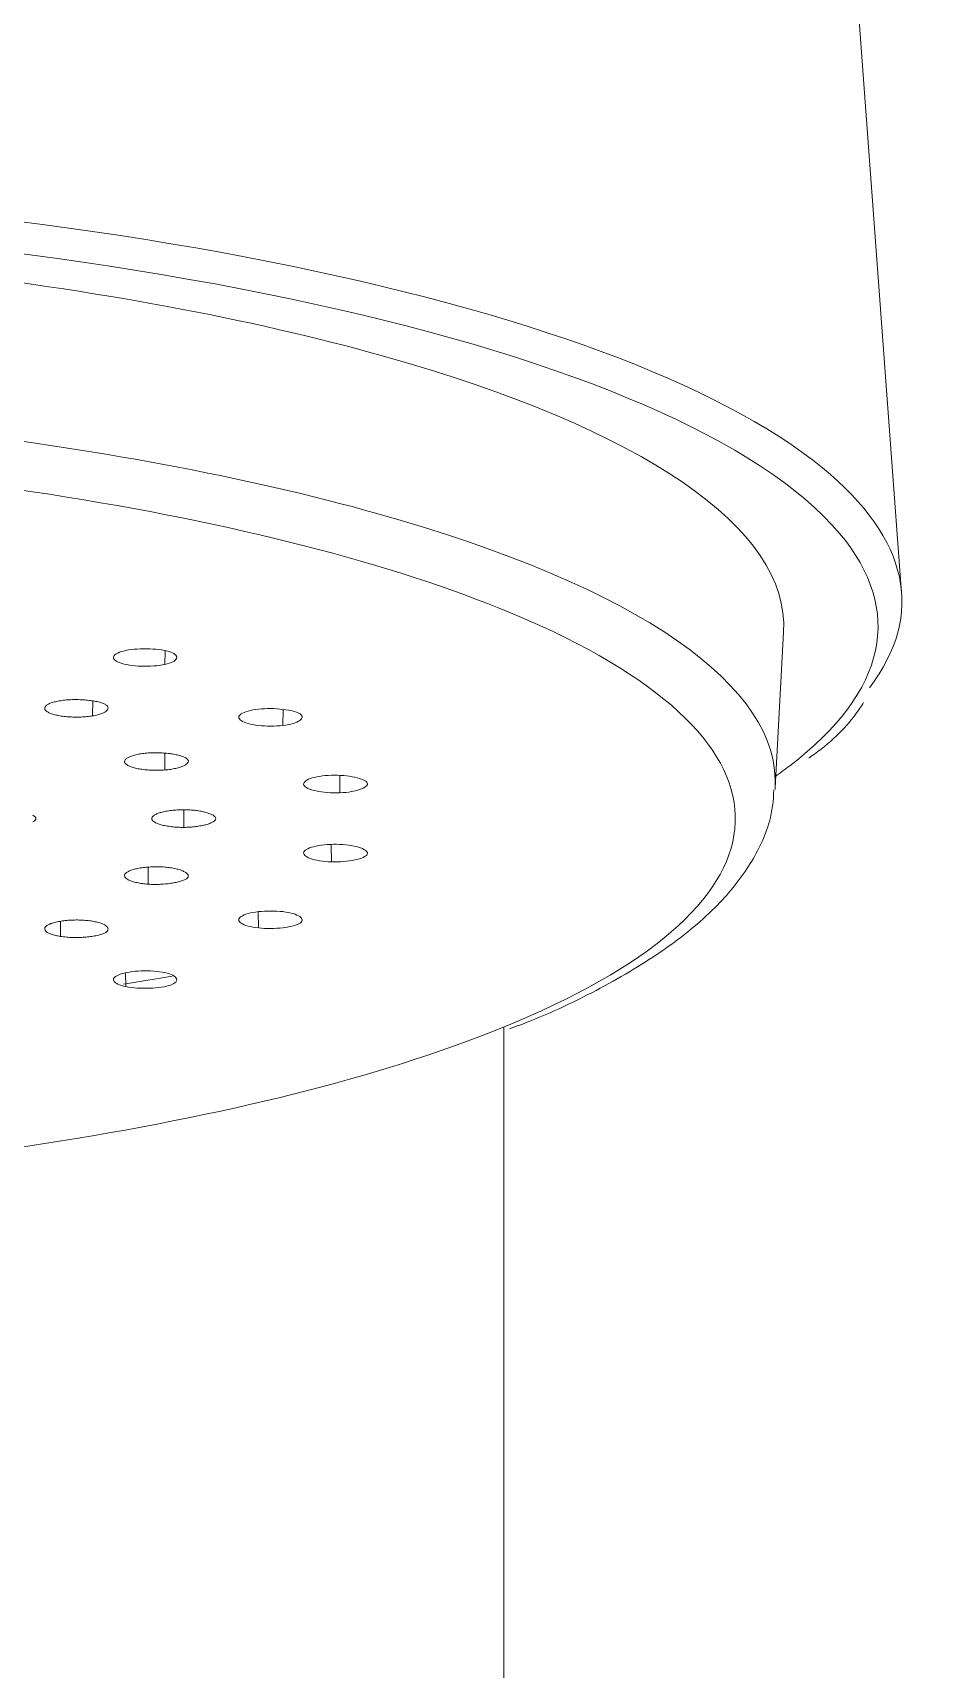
# Model space of a CAD drawing. Header units: inches. Extents: x 20229 to 21001, y -6726 to -5634.
# Drawn here: x 20393.47 to 20404.63, y -6122.42 to -6101.97 of the extents above; entities that cross this region are included whole.
import ezdxf

# ---------------------------------------------------------------- set-up
doc = ezdxf.new("R2010")
doc.units = ezdxf.units.IN
doc.header["$LTSCALE"] = 4.84
doc.header["$MEASUREMENT"] = 0
doc.layers.get('0').update_dxf_attribs({"linetype": 'CONTINUOUS', "lineweight": 13})

msp = doc.modelspace()

# ---------------------------------------------------------------- linework, layer by layer
at = {"linetype": 'Continuous'}
for p, q in [((20404.334, -6108.972), (20399.378, -6042.288)), ((20402.753, -6111.408), (20402.859, -6109.461)), ((20395.129, -6109.7), (20395.125, -6109.865)), ((20394.223, -6110.322), (20394.221, -6110.509)), ((20396.604, -6110.427), (20396.601, -6110.627)), ((20395.125, -6110.974), (20395.124, -6111.184)), ((20397.312, -6111.259), (20397.311, -6111.469)), ((20395.361, -6111.681), (20395.361, -6111.902)), ((20397.205, -6112.121), (20397.206, -6112.332)), ((20394.916, -6112.4), (20394.917, -6112.611)), ((20396.292, -6112.956), (20396.295, -6113.159)), ((20393.82, -6113.075), (20393.821, -6113.265)), ((20394.634, -6113.727), (20394.638, -6113.892)), ((20399.361, -6142.879), (20399.361, -6114.403))]:
    msp.add_line(p, q, dxfattribs=at)
for centre, major_axis, start_param, end_param in [((20385.361, -6109.079), (-18.977, 0), 3.466686, 5.961872), ((20385.361, -6109.388), (18.678, 0), 0.227512, 2.911074), ((20385.361, -6109.388), (-17.5, 0), 3.126588, 4.712389), ((20385.361, -6111.336), (-17.394, 0), 3.122743, 4.712389), ((20385.361, -6111.791), (-16.894, 0), 3.667024, 4.610484), ((20385.361, -6109.079), (-18.977, 0), 2.934199, 3.466685), ((20385.361, -6109.388), (18.678, 0), 5.937924, 6.510697), ((20385.361, -6111.791), (-16.894, 0), 2.526528, 3.667024), ((20385.361, -6109.388), (18.678, 0), 5.91121, 5.937924), ((20393.213, -6111.791), (-0.3, 0), 2.617994, 3.665191), ((20385.361, -6109.388), (18.678, 0), 5.230377, 5.268086), ((20385.361, -6111.791), (-16.894, 0), 1.604863, 2.526528)]:
    msp.add_ellipse(centre, major_axis=major_axis, ratio=0.275637, start_param=start_param, end_param=end_param, dxfattribs=at)
for points, knots in [([(20395.125, -6109.865), (20395.042, -6109.883), (20394.878, -6109.895), (20394.677, -6109.875), (20394.555, -6109.847), (20394.486, -6109.807), (20394.47, -6109.748), (20394.555, -6109.708), (20394.638, -6109.69)], [0, 0, 0, 0, 0.25, 0.375, 0.5, 0.625, 0.75, 1, 1, 1, 1]), ([(20393.821, -6110.318), (20393.844, -6110.314), (20393.868, -6110.311), (20393.905, -6110.308), (20393.917, -6110.307), (20393.943, -6110.306), (20393.956, -6110.305), (20393.994, -6110.304), (20394.02, -6110.304), (20394.059, -6110.305), (20394.072, -6110.306), (20394.097, -6110.307), (20394.123, -6110.309), (20394.147, -6110.311), (20394.172, -6110.313), (20394.184, -6110.315), (20394.219, -6110.319), (20394.241, -6110.323), (20394.273, -6110.329), (20394.283, -6110.331), (20394.303, -6110.336), (20394.312, -6110.338), (20394.339, -6110.346), (20394.354, -6110.352), (20394.374, -6110.361), (20394.38, -6110.364), (20394.39, -6110.371), (20394.399, -6110.377), (20394.405, -6110.384), (20394.41, -6110.391), (20394.412, -6110.395), (20394.415, -6110.406), (20394.415, -6110.413), (20394.412, -6110.423), (20394.41, -6110.427), (20394.406, -6110.434), (20394.403, -6110.438), (20394.393, -6110.448), (20394.384, -6110.455), (20394.368, -6110.464), (20394.362, -6110.468), (20394.349, -6110.474), (20394.342, -6110.477), (20394.32, -6110.485), (20394.303, -6110.491), (20394.275, -6110.498), (20394.265, -6110.5), (20394.244, -6110.505), (20394.233, -6110.507), (20394.221, -6110.509)], [0, 0, 0, 0, 0.0625, 0.0625, 0.09375, 0.09375, 0.125, 0.125, 0.1875, 0.1875, 0.21875, 0.21875, 0.25, 0.28125, 0.28125, 0.3125, 0.3125, 0.375, 0.375, 0.40625, 0.40625, 0.4375, 0.4375, 0.5, 0.5, 0.53125, 0.53125, 0.5625, 0.59375, 0.59375, 0.625, 0.625, 0.6875, 0.6875, 0.71875, 0.71875, 0.75, 0.75, 0.8125, 0.8125, 0.84375, 0.84375, 0.875, 0.875, 0.9375, 0.9375, 0.96875, 0.96875, 1, 1, 1, 1]), ([(20394.221, -6110.509), (20394.199, -6110.512), (20394.175, -6110.515), (20394.138, -6110.519), (20394.125, -6110.52), (20394.1, -6110.521), (20394.087, -6110.522), (20394.048, -6110.523), (20394.021, -6110.523), (20393.982, -6110.523), (20393.969, -6110.522), (20393.943, -6110.521), (20393.93, -6110.52), (20393.893, -6110.518), (20393.868, -6110.515), (20393.833, -6110.51), (20393.822, -6110.509), (20393.799, -6110.505), (20393.778, -6110.501), (20393.758, -6110.496), (20393.739, -6110.491), (20393.73, -6110.488), (20393.703, -6110.48), (20393.688, -6110.474), (20393.669, -6110.465), (20393.663, -6110.462), (20393.652, -6110.455), (20393.647, -6110.452), (20393.635, -6110.442), (20393.629, -6110.435), (20393.624, -6110.424), (20393.623, -6110.42), (20393.622, -6110.413), (20393.622, -6110.41), (20393.624, -6110.399), (20393.628, -6110.392), (20393.638, -6110.381), (20393.642, -6110.378), (20393.652, -6110.371), (20393.662, -6110.364), (20393.675, -6110.358), (20393.689, -6110.352), (20393.696, -6110.349), (20393.72, -6110.34), (20393.738, -6110.335), (20393.777, -6110.326), (20393.799, -6110.321), (20393.821, -6110.318)], [0, 0, 0, 0, 0.0625, 0.0625, 0.09375, 0.09375, 0.125, 0.125, 0.1875, 0.1875, 0.21875, 0.21875, 0.25, 0.25, 0.3125, 0.3125, 0.34375, 0.34375, 0.375, 0.40625, 0.40625, 0.4375, 0.4375, 0.5, 0.5, 0.53125, 0.53125, 0.5625, 0.5625, 0.625, 0.625, 0.65625, 0.65625, 0.6875, 0.6875, 0.75, 0.75, 0.78125, 0.78125, 0.8125, 0.84375, 0.84375, 0.875, 0.875, 0.9375, 0.9375, 1, 1, 1, 1]), ([(20396.601, -6110.627), (20396.504, -6110.638), (20396.335, -6110.638), (20396.158, -6110.605), (20396.068, -6110.569), (20396.038, -6110.525), (20396.078, -6110.468), (20396.198, -6110.435), (20396.295, -6110.424)], [0, 0, 0, 0, 0.25, 0.375, 0.5, 0.625, 0.75, 1, 1, 1, 1]), ([(20403.172, -6111.036), (20403.181, -6111.03), (20403.435, -6110.857), (20403.668, -6110.627), (20403.829, -6110.389), (20403.858, -6110.341)], [0, 0, 0, 0, 0.028711, 0.8044, 1, 1, 1, 1]), ([(20395.124, -6111.184), (20395.098, -6111.186), (20395.073, -6111.187), (20395.034, -6111.188), (20395.021, -6111.188), (20394.994, -6111.188), (20394.981, -6111.188), (20394.942, -6111.186), (20394.917, -6111.184), (20394.88, -6111.181), (20394.867, -6111.18), (20394.843, -6111.177), (20394.832, -6111.175), (20394.798, -6111.17), (20394.777, -6111.166), (20394.747, -6111.158), (20394.738, -6111.156), (20394.72, -6111.151), (20394.703, -6111.145), (20394.688, -6111.139), (20394.674, -6111.133), (20394.668, -6111.13), (20394.65, -6111.12), (20394.641, -6111.113), (20394.631, -6111.103), (20394.628, -6111.1), (20394.624, -6111.092), (20394.622, -6111.089), (20394.62, -6111.078), (20394.621, -6111.071), (20394.626, -6111.06), (20394.628, -6111.056), (20394.634, -6111.049), (20394.638, -6111.046), (20394.65, -6111.036), (20394.661, -6111.029), (20394.68, -6111.02), (20394.688, -6111.017), (20394.703, -6111.011), (20394.719, -6111.005), (20394.737, -6111), (20394.756, -6110.995), (20394.767, -6110.993), (20394.798, -6110.986), (20394.82, -6110.982), (20394.867, -6110.976), (20394.891, -6110.973), (20394.917, -6110.971)], [0, 0, 0, 0, 0.0625, 0.0625, 0.09375, 0.09375, 0.125, 0.125, 0.1875, 0.1875, 0.21875, 0.21875, 0.25, 0.25, 0.3125, 0.3125, 0.34375, 0.34375, 0.375, 0.40625, 0.40625, 0.4375, 0.4375, 0.5, 0.5, 0.53125, 0.53125, 0.5625, 0.5625, 0.625, 0.625, 0.65625, 0.65625, 0.6875, 0.6875, 0.75, 0.75, 0.78125, 0.78125, 0.8125, 0.84375, 0.84375, 0.875, 0.875, 0.9375, 0.9375, 1, 1, 1, 1]), ([(20394.917, -6110.971), (20394.942, -6110.969), (20394.968, -6110.968), (20395.006, -6110.968), (20395.019, -6110.968), (20395.045, -6110.969), (20395.058, -6110.969), (20395.096, -6110.971), (20395.121, -6110.973), (20395.158, -6110.977), (20395.17, -6110.978), (20395.193, -6110.981), (20395.216, -6110.984), (20395.238, -6110.988), (20395.259, -6110.992), (20395.269, -6110.994), (20395.299, -6111.001), (20395.318, -6111.006), (20395.342, -6111.014), (20395.35, -6111.017), (20395.365, -6111.023), (20395.371, -6111.026), (20395.39, -6111.036), (20395.4, -6111.042), (20395.41, -6111.053), (20395.413, -6111.056), (20395.416, -6111.063), (20395.419, -6111.07), (20395.418, -6111.077), (20395.416, -6111.085), (20395.414, -6111.088), (20395.408, -6111.099), (20395.401, -6111.106), (20395.388, -6111.116), (20395.383, -6111.119), (20395.372, -6111.126), (20395.366, -6111.129), (20395.346, -6111.138), (20395.332, -6111.144), (20395.307, -6111.152), (20395.298, -6111.155), (20395.28, -6111.16), (20395.27, -6111.162), (20395.241, -6111.169), (20395.219, -6111.173), (20395.185, -6111.178), (20395.173, -6111.18), (20395.149, -6111.182), (20395.137, -6111.183), (20395.124, -6111.184)], [0, 0, 0, 0, 0.0625, 0.0625, 0.09375, 0.09375, 0.125, 0.125, 0.1875, 0.1875, 0.21875, 0.21875, 0.25, 0.28125, 0.28125, 0.3125, 0.3125, 0.375, 0.375, 0.40625, 0.40625, 0.4375, 0.4375, 0.5, 0.5, 0.53125, 0.53125, 0.5625, 0.59375, 0.59375, 0.625, 0.625, 0.6875, 0.6875, 0.71875, 0.71875, 0.75, 0.75, 0.8125, 0.8125, 0.84375, 0.84375, 0.875, 0.875, 0.9375, 0.9375, 0.96875, 0.96875, 1, 1, 1, 1]), ([(20397.311, -6111.469), (20397.207, -6111.473), (20397.043, -6111.46), (20396.904, -6111.416), (20396.851, -6111.374), (20396.863, -6111.33), (20396.956, -6111.277), (20397.102, -6111.254), (20397.206, -6111.25)], [0, 0, 0, 0, 0.25, 0.375, 0.5, 0.625, 0.75, 1, 1, 1, 1]), ([(20399.434, -6114.419), (20399.52, -6114.388), (20399.966, -6114.22), (20400.643, -6113.885), (20401.436, -6113.406), (20402.039, -6112.899), (20402.457, -6112.375), (20402.69, -6111.884), (20402.733, -6111.566), (20402.736, -6111.431)], [0, 0, 0, 0, 0.04127, 0.21924, 0.398635, 0.579693, 0.742279, 0.893416, 1, 1, 1, 1]), ([(20395.361, -6111.902), (20395.335, -6111.902), (20395.309, -6111.901), (20395.271, -6111.899), (20395.258, -6111.898), (20395.233, -6111.896), (20395.22, -6111.894), (20395.184, -6111.89), (20395.161, -6111.887), (20395.128, -6111.881), (20395.118, -6111.879), (20395.097, -6111.874), (20395.088, -6111.872), (20395.06, -6111.864), (20395.043, -6111.859), (20395.022, -6111.85), (20395.015, -6111.846), (20395.003, -6111.84), (20394.992, -6111.834), (20394.983, -6111.827), (20394.975, -6111.82), (20394.972, -6111.816), (20394.964, -6111.806), (20394.961, -6111.799), (20394.961, -6111.788), (20394.962, -6111.784), (20394.964, -6111.777), (20394.966, -6111.773), (20394.974, -6111.763), (20394.982, -6111.756), (20394.997, -6111.746), (20395.003, -6111.743), (20395.015, -6111.736), (20395.022, -6111.733), (20395.043, -6111.724), (20395.059, -6111.719), (20395.087, -6111.711), (20395.097, -6111.708), (20395.117, -6111.704), (20395.138, -6111.7), (20395.161, -6111.696), (20395.184, -6111.692), (20395.196, -6111.691), (20395.232, -6111.687), (20395.257, -6111.685), (20395.308, -6111.682), (20395.335, -6111.681), (20395.361, -6111.681)], [0, 0, 0, 0, 0.0625, 0.0625, 0.09375, 0.09375, 0.125, 0.125, 0.1875, 0.1875, 0.21875, 0.21875, 0.25, 0.25, 0.3125, 0.3125, 0.34375, 0.34375, 0.375, 0.40625, 0.40625, 0.4375, 0.4375, 0.5, 0.5, 0.53125, 0.53125, 0.5625, 0.5625, 0.625, 0.625, 0.65625, 0.65625, 0.6875, 0.6875, 0.75, 0.75, 0.78125, 0.78125, 0.8125, 0.84375, 0.84375, 0.875, 0.875, 0.9375, 0.9375, 1, 1, 1, 1]), ([(20395.361, -6111.681), (20395.387, -6111.681), (20395.413, -6111.682), (20395.451, -6111.684), (20395.463, -6111.685), (20395.488, -6111.688), (20395.5, -6111.689), (20395.535, -6111.693), (20395.557, -6111.697), (20395.589, -6111.703), (20395.599, -6111.705), (20395.619, -6111.71), (20395.638, -6111.715), (20395.656, -6111.72), (20395.672, -6111.726), (20395.68, -6111.728), (20395.703, -6111.737), (20395.716, -6111.743), (20395.732, -6111.753), (20395.737, -6111.756), (20395.745, -6111.763), (20395.749, -6111.766), (20395.758, -6111.777), (20395.761, -6111.784), (20395.761, -6111.795), (20395.76, -6111.798), (20395.757, -6111.805), (20395.753, -6111.812), (20395.746, -6111.819), (20395.737, -6111.826), (20395.732, -6111.829), (20395.716, -6111.839), (20395.703, -6111.845), (20395.68, -6111.854), (20395.672, -6111.857), (20395.656, -6111.862), (20395.647, -6111.865), (20395.62, -6111.873), (20395.6, -6111.877), (20395.568, -6111.883), (20395.557, -6111.885), (20395.535, -6111.889), (20395.523, -6111.891), (20395.488, -6111.895), (20395.464, -6111.897), (20395.426, -6111.9), (20395.413, -6111.9), (20395.387, -6111.901), (20395.374, -6111.902), (20395.361, -6111.902)], [0, 0, 0, 0, 0.0625, 0.0625, 0.09375, 0.09375, 0.125, 0.125, 0.1875, 0.1875, 0.21875, 0.21875, 0.25, 0.28125, 0.28125, 0.3125, 0.3125, 0.375, 0.375, 0.40625, 0.40625, 0.4375, 0.4375, 0.5, 0.5, 0.53125, 0.53125, 0.5625, 0.59375, 0.59375, 0.625, 0.625, 0.6875, 0.6875, 0.71875, 0.71875, 0.75, 0.75, 0.8125, 0.8125, 0.84375, 0.84375, 0.875, 0.875, 0.9375, 0.9375, 0.96875, 0.96875, 1, 1, 1, 1]), ([(20397.206, -6112.332), (20397.102, -6112.329), (20396.956, -6112.305), (20396.863, -6112.252), (20396.851, -6112.208), (20396.904, -6112.167), (20397.043, -6112.122), (20397.207, -6112.11), (20397.311, -6112.114)], [0, 0, 0, 0, 0.25, 0.375, 0.5, 0.625, 0.75, 1, 1, 1, 1]), ([(20394.917, -6112.611), (20394.891, -6112.609), (20394.867, -6112.607), (20394.832, -6112.602), (20394.821, -6112.6), (20394.798, -6112.596), (20394.788, -6112.594), (20394.756, -6112.588), (20394.737, -6112.583), (20394.711, -6112.575), (20394.703, -6112.572), (20394.688, -6112.566), (20394.681, -6112.563), (20394.661, -6112.554), (20394.65, -6112.547), (20394.638, -6112.537), (20394.634, -6112.533), (20394.628, -6112.526), (20394.624, -6112.519), (20394.622, -6112.512), (20394.621, -6112.505), (20394.621, -6112.501), (20394.623, -6112.49), (20394.627, -6112.483), (20394.637, -6112.473), (20394.641, -6112.469), (20394.651, -6112.463), (20394.656, -6112.459), (20394.673, -6112.45), (20394.687, -6112.443), (20394.711, -6112.435), (20394.72, -6112.432), (20394.738, -6112.427), (20394.747, -6112.424), (20394.776, -6112.417), (20394.797, -6112.413), (20394.831, -6112.407), (20394.843, -6112.406), (20394.867, -6112.403), (20394.891, -6112.4), (20394.916, -6112.398), (20394.942, -6112.397), (20394.955, -6112.396), (20394.994, -6112.395), (20395.02, -6112.394), (20395.072, -6112.395), (20395.098, -6112.396), (20395.124, -6112.398)], [0, 0, 0, 0, 0.0625, 0.0625, 0.09375, 0.09375, 0.125, 0.125, 0.1875, 0.1875, 0.21875, 0.21875, 0.25, 0.25, 0.3125, 0.3125, 0.34375, 0.34375, 0.375, 0.40625, 0.40625, 0.4375, 0.4375, 0.5, 0.5, 0.53125, 0.53125, 0.5625, 0.5625, 0.625, 0.625, 0.65625, 0.65625, 0.6875, 0.6875, 0.75, 0.75, 0.78125, 0.78125, 0.8125, 0.84375, 0.84375, 0.875, 0.875, 0.9375, 0.9375, 1, 1, 1, 1]), ([(20395.124, -6112.398), (20395.149, -6112.4), (20395.173, -6112.403), (20395.207, -6112.408), (20395.218, -6112.41), (20395.24, -6112.414), (20395.25, -6112.416), (20395.28, -6112.423), (20395.298, -6112.428), (20395.323, -6112.436), (20395.331, -6112.439), (20395.346, -6112.445), (20395.36, -6112.451), (20395.372, -6112.457), (20395.383, -6112.463), (20395.388, -6112.467), (20395.401, -6112.477), (20395.408, -6112.484), (20395.414, -6112.494), (20395.416, -6112.498), (20395.418, -6112.505), (20395.418, -6112.508), (20395.417, -6112.519), (20395.414, -6112.526), (20395.404, -6112.536), (20395.4, -6112.54), (20395.39, -6112.547), (20395.379, -6112.553), (20395.365, -6112.559), (20395.351, -6112.565), (20395.343, -6112.568), (20395.318, -6112.576), (20395.3, -6112.581), (20395.27, -6112.588), (20395.259, -6112.59), (20395.238, -6112.594), (20395.227, -6112.596), (20395.194, -6112.602), (20395.17, -6112.605), (20395.134, -6112.608), (20395.121, -6112.61), (20395.096, -6112.611), (20395.084, -6112.612), (20395.046, -6112.614), (20395.02, -6112.615), (20394.981, -6112.614), (20394.968, -6112.614), (20394.942, -6112.613), (20394.93, -6112.612), (20394.917, -6112.611)], [0, 0, 0, 0, 0.0625, 0.0625, 0.09375, 0.09375, 0.125, 0.125, 0.1875, 0.1875, 0.21875, 0.21875, 0.25, 0.28125, 0.28125, 0.3125, 0.3125, 0.375, 0.375, 0.40625, 0.40625, 0.4375, 0.4375, 0.5, 0.5, 0.53125, 0.53125, 0.5625, 0.59375, 0.59375, 0.625, 0.625, 0.6875, 0.6875, 0.71875, 0.71875, 0.75, 0.75, 0.8125, 0.8125, 0.84375, 0.84375, 0.875, 0.875, 0.9375, 0.9375, 0.96875, 0.96875, 1, 1, 1, 1]), ([(20396.295, -6113.159), (20396.198, -6113.148), (20396.078, -6113.115), (20396.038, -6113.057), (20396.068, -6113.014), (20396.158, -6112.977), (20396.335, -6112.944), (20396.504, -6112.944), (20396.601, -6112.955)], [0, 0, 0, 0, 0.25, 0.375, 0.5, 0.625, 0.75, 1, 1, 1, 1]), ([(20393.821, -6113.265), (20393.799, -6113.261), (20393.777, -6113.257), (20393.748, -6113.25), (20393.739, -6113.247), (20393.721, -6113.242), (20393.712, -6113.239), (20393.688, -6113.231), (20393.675, -6113.225), (20393.657, -6113.215), (20393.652, -6113.212), (20393.642, -6113.205), (20393.638, -6113.201), (20393.628, -6113.191), (20393.624, -6113.184), (20393.622, -6113.173), (20393.622, -6113.169), (20393.623, -6113.162), (20393.625, -6113.155), (20393.629, -6113.148), (20393.635, -6113.141), (20393.639, -6113.137), (20393.651, -6113.127), (20393.662, -6113.121), (20393.681, -6113.111), (20393.688, -6113.108), (20393.704, -6113.102), (20393.712, -6113.1), (20393.738, -6113.091), (20393.757, -6113.087), (20393.788, -6113.08), (20393.799, -6113.078), (20393.821, -6113.074), (20393.833, -6113.072), (20393.868, -6113.067), (20393.892, -6113.065), (20393.93, -6113.062), (20393.943, -6113.061), (20393.969, -6113.06), (20393.995, -6113.059), (20394.021, -6113.059), (20394.047, -6113.059), (20394.06, -6113.06), (20394.099, -6113.061), (20394.125, -6113.063), (20394.174, -6113.067), (20394.199, -6113.07), (20394.221, -6113.074)], [0, 0, 0, 0, 0.0625, 0.0625, 0.09375, 0.09375, 0.125, 0.125, 0.1875, 0.1875, 0.21875, 0.21875, 0.25, 0.25, 0.3125, 0.3125, 0.34375, 0.34375, 0.375, 0.40625, 0.40625, 0.4375, 0.4375, 0.5, 0.5, 0.53125, 0.53125, 0.5625, 0.5625, 0.625, 0.625, 0.65625, 0.65625, 0.6875, 0.6875, 0.75, 0.75, 0.78125, 0.78125, 0.8125, 0.84375, 0.84375, 0.875, 0.875, 0.9375, 0.9375, 1, 1, 1, 1]), ([(20394.221, -6113.074), (20394.244, -6113.078), (20394.265, -6113.082), (20394.293, -6113.089), (20394.302, -6113.092), (20394.319, -6113.097), (20394.327, -6113.1), (20394.349, -6113.109), (20394.362, -6113.115), (20394.379, -6113.125), (20394.384, -6113.128), (20394.392, -6113.135), (20394.4, -6113.141), (20394.406, -6113.148), (20394.41, -6113.155), (20394.412, -6113.159), (20394.415, -6113.17), (20394.415, -6113.177), (20394.412, -6113.187), (20394.41, -6113.191), (20394.405, -6113.198), (20394.402, -6113.201), (20394.391, -6113.212), (20394.381, -6113.218), (20394.362, -6113.227), (20394.355, -6113.23), (20394.339, -6113.236), (20394.322, -6113.242), (20394.304, -6113.247), (20394.284, -6113.251), (20394.274, -6113.254), (20394.242, -6113.26), (20394.219, -6113.263), (20394.184, -6113.268), (20394.172, -6113.269), (20394.147, -6113.272), (20394.135, -6113.273), (20394.098, -6113.276), (20394.072, -6113.277), (20394.034, -6113.278), (20394.02, -6113.278), (20393.995, -6113.278), (20393.982, -6113.278), (20393.943, -6113.277), (20393.918, -6113.276), (20393.881, -6113.272), (20393.868, -6113.271), (20393.844, -6113.268), (20393.833, -6113.267), (20393.821, -6113.265)], [0, 0, 0, 0, 0.0625, 0.0625, 0.09375, 0.09375, 0.125, 0.125, 0.1875, 0.1875, 0.21875, 0.21875, 0.25, 0.28125, 0.28125, 0.3125, 0.3125, 0.375, 0.375, 0.40625, 0.40625, 0.4375, 0.4375, 0.5, 0.5, 0.53125, 0.53125, 0.5625, 0.59375, 0.59375, 0.625, 0.625, 0.6875, 0.6875, 0.71875, 0.71875, 0.75, 0.75, 0.8125, 0.8125, 0.84375, 0.84375, 0.875, 0.875, 0.9375, 0.9375, 0.96875, 0.96875, 1, 1, 1, 1]), ([(20394.638, -6113.892), (20394.555, -6113.875), (20394.47, -6113.834), (20394.486, -6113.776), (20394.555, -6113.736), (20394.677, -6113.707), (20394.878, -6113.688), (20395.042, -6113.7), (20395.125, -6113.717)], [0, 0, 0, 0, 0.25, 0.375, 0.5, 0.625, 0.75, 1, 1, 1, 1])]:
    msp.add_open_spline(points, degree=3, knots=knots, dxfattribs=at)
for points in [[(20394.638, -6109.69), (20394.721, -6109.673), (20394.94, -6109.661), (20395.237, -6109.703), (20395.306, -6109.792), (20395.208, -6109.848), (20395.125, -6109.865)], [(20396.295, -6110.424), (20396.391, -6110.413), (20396.614, -6110.417), (20396.861, -6110.478), (20396.844, -6110.57), (20396.698, -6110.616), (20396.601, -6110.627)], [(20397.206, -6111.25), (20397.31, -6111.246), (20397.521, -6111.267), (20397.702, -6111.343), (20397.6, -6111.431), (20397.415, -6111.465), (20397.311, -6111.469)], [(20397.311, -6112.114), (20397.415, -6112.117), (20397.6, -6112.152), (20397.702, -6112.239), (20397.521, -6112.316), (20397.31, -6112.336), (20397.206, -6112.332)], [(20396.601, -6112.955), (20396.698, -6112.966), (20396.844, -6113.013), (20396.861, -6113.104), (20396.614, -6113.166), (20396.391, -6113.17), (20396.295, -6113.159)], [(20395.125, -6113.717), (20395.208, -6113.735), (20395.306, -6113.79), (20395.237, -6113.88), (20394.94, -6113.922), (20394.721, -6113.91), (20394.638, -6113.892)]]:
    msp.add_open_spline(points, degree=3, dxfattribs=at)

doc.saveas('drawing.dxf')
